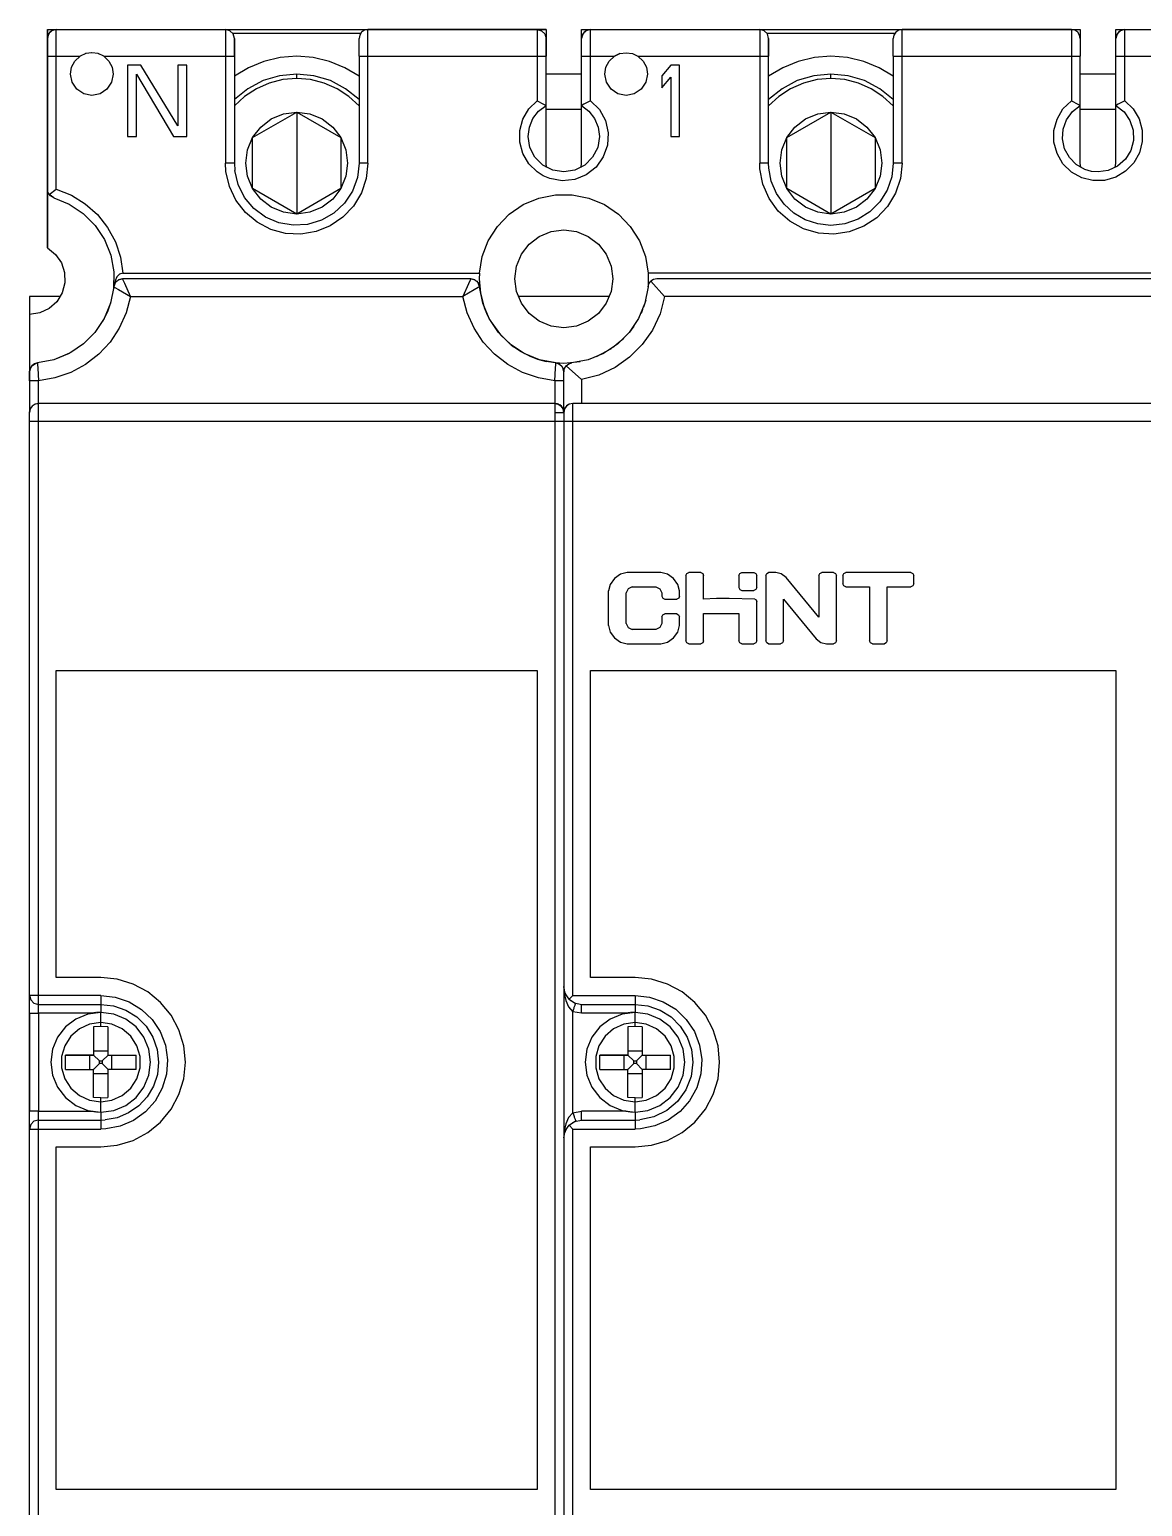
# Model space of a CAD drawing. Header units: millimetres. Extents: x 0 to 120, y 0 to 141.
# Drawn here: x 0 to 62.5, y 58.3 to 141.2 of the extents above; entities that cross this region are included whole.
import ezdxf

# ---------------------------------------------------------------- set-up
doc = ezdxf.new("R2010")
doc.units = ezdxf.units.MM

# ---------------------------------------------------------------- blocks, each defined once
blk = doc.blocks.new('CHINT_33b7f1845c325dab9e2d9ec35e9a58be_FACE_0')
at = {"color": 141, "linetype": 'Continuous', "true_color": 0x40d9ff}
for p, q in [((1, 140.732), (1, 141.232)), ((11.4, 141.032), (18.6, 141.032)), ((29, 141.232), (29, 140.732)), ((31, 140.732), (31, 141.232)), ((32.824, 141.232), (32.896, 141.232)), ((33.007, 141.232), (33.146, 141.232)), ((41.4, 141.032), (48.6, 141.032)), ((58.5, 141.232), (49, 141.232)), ((61, 140.732), (61, 141.232)), ((3.153, 139.881), (3.149, 139.88)), ((3.5, 139.932), (3.485, 139.932)), ((3.87, 139.874), (3.846, 139.881)), ((18.5, 139.732), (18.5, 133.732)), ((33.154, 139.881), (32.837, 139.732)), ((48.5, 139.732), (48.5, 133.732)), ((15, 138.482), (15, 138.732)), ((31, 138.732), (29, 138.732)), ((45, 138.482), (45, 138.732)), ((61, 138.732), (59, 138.732)), ((31, 136.732), (29, 136.732)), ((61, 136.732), (59, 136.732)), ((11.028, 133.26), (11, 133.733)), ((41.014, 133.4), (41, 133.733)), ((24.774, 127.232), (5.226, 127.232)), ((65.5, 127.232), (35.226, 127.232)), ((5.662, 126.232), (24.338, 126.232)), ((32.562, 126.232), (27.438, 126.232)), ((34.728, 126.78), (34.729, 126.786)), ((34.423, 125.5), (34.334, 125.289)), ((34.596, 126.032), (34.478, 125.647)), ((33.932, 124.568), (33.685, 124.236)), ((33.374, 123.889), (32.742, 123.353)), ((2.246, 123.047), (1.36, 122.681)), ((3.03, 123.574), (2.323, 123.089)), ((32.659, 123.296), (31.822, 122.846)), ((0, 122.018), (0.033, 122.185)), ((0, 122.013), (0, 122.014)), ((0.019, 122.141), (0.044, 122.211)), ((0.135, 122.348), (0.333, 122.478)), ((0.334, 122.478), (0.452, 122.504)), ((30.921, 122.572), (30, 122.482)), ((0.5, 120.232), (0.5, 121.504)), ((29.5, 121.504), (29.5, 120.232)), ((0.155, 120.095), (0.207, 120.137)), ((0.344, 120.208), (0.5, 120.232)), ((29.5, 120.232), (0.5, 120.232)), ((29.643, 120.211), (29.5, 120.232)), ((29.5, 119.732), (30, 119.732)), ((29.865, 120.074), (29.781, 120.146)), ((29.971, 119.901), (29.894, 120.04)), ((30, 119.732), (29.979, 119.875)), ((30.008, 119.824), (30, 119.732)), ((30.102, 120.034), (30.028, 119.896)), ((30.211, 120.141), (30.15, 120.089)), ((30.363, 120.213), (30.348, 120.209)), ((119.5, 120.232), (30.5, 120.232)), ((30.5, 120.232), (30.5, 120.232)), ((32, 119.232), (36, 119.232)), ((41, 119.232), (45, 119.232)), ((46, 119.232), (50, 119.232)), ((55, 119.232), (59, 119.232)), ((35.44, 110.732), (33.56, 110.732)), ((36.85, 110.572), (36.85, 106.892)), ((37.69, 110.732), (37.02, 110.732)), ((37.85, 109.232), (37.85, 110.572)), ((39.83, 110.572), (39.83, 109.902)), ((40, 110.732), (40.67, 110.732)), ((40.84, 109.902), (40.84, 110.572)), ((41.34, 110.572), (41.34, 106.892)), ((41.9, 110.732), (41.5, 110.732)), ((45.15, 110.732), (44.48, 110.732)), ((45.32, 106.892), (45.32, 110.572)), ((45.67, 110.572), (45.67, 110.102)), ((49.49, 110.732), (45.84, 110.732)), ((49.65, 110.102), (49.65, 110.572)), ((32.5, 107.762), (32.5, 109.702)), ((33.5, 107.872), (33.5, 109.592)), ((33.84, 109.932), (35.17, 109.932)), ((35.5, 109.592), (35.5, 109.402)), ((36.5, 109.402), (36.5, 109.702)), ((40, 109.732), (40.67, 109.732)), ((35.67, 109.232), (36.34, 109.232)), ((40.84, 106.892), (40.84, 109.112)), ((35.5, 108.252), (35.5, 107.872)), ((36.34, 108.412), (35.67, 108.412)), ((36.5, 107.762), (36.5, 108.252)), ((35.17, 107.532), (33.84, 107.532)), ((33.56, 106.732), (35.44, 106.732)), ((37.02, 106.732), (37.69, 106.732)), ((40, 106.732), (40.67, 106.732)), ((41.5, 106.732), (42.17, 106.732)), ((44.75, 106.732), (45.15, 106.732)), ((47.33, 106.732), (48, 106.732)), ((0.5, 86.482), (4, 86.482)), ((30.403, 86.68), (30.262, 86.808)), ((31, 86.482), (34, 86.482)), ((0, 85.982), (0, 80.482)), ((4, 86.032), (3.755, 86.022)), ((4, 85.232), (4, 85.46)), ((30.5, 80.397), (30.5, 86.068)), ((31, 85.982), (30.5, 86.068)), ((34, 86.032), (33.755, 86.022)), ((34, 85.232), (34, 85.46)), ((4, 85.232), (3.6, 85.218)), ((4.4, 85.218), (4, 85.232)), ((34, 85.232), (33.6, 85.218)), ((34.4, 85.218), (34, 85.232)), ((4.4, 83.861), (3.6, 83.861)), ((34.4, 83.861), (33.6, 83.861)), ((3.594, 83.638), (3.923, 83.309)), ((3.923, 83.155), (3.594, 82.826)), ((3.923, 83.155), (3.923, 83.309)), ((3.923, 83.309), (4.077, 83.309)), ((4.077, 83.155), (3.923, 83.155)), ((4.077, 83.309), (4.406, 83.638)), ((4.077, 83.309), (4.077, 83.155)), ((4.406, 82.826), (4.077, 83.155)), ((4.628, 82.832), (4.628, 83.632)), ((5.986, 82.832), (5.986, 83.632)), ((33.594, 83.638), (33.923, 83.309)), ((33.923, 83.155), (33.594, 82.826)), ((33.923, 83.155), (33.923, 83.309)), ((33.923, 83.309), (34.077, 83.309)), ((34.077, 83.155), (33.923, 83.155)), ((34.077, 83.309), (34.406, 83.638)), ((34.077, 83.309), (34.077, 83.155)), ((34.406, 82.826), (34.077, 83.155)), ((34.628, 82.832), (34.628, 83.632)), ((35.986, 82.832), (35.986, 83.632)), ((3.6, 82.604), (4.4, 82.604)), ((33.6, 82.604), (34.4, 82.604)), ((3.473, 80.482), (3.728, 80.446)), ((4, 81.232), (3.6, 81.246)), ((4, 81.232), (4.4, 81.246)), ((4, 81.005), (4, 81.232)), ((30.5, 80.397), (31, 80.482)), ((33.473, 80.482), (31, 80.482)), ((33.473, 80.482), (33.728, 80.446)), ((34, 81.232), (33.6, 81.246)), ((34, 81.232), (34.4, 81.246)), ((34, 81.005), (34, 81.232)), ((3.755, 80.443), (4, 80.432)), ((30.262, 79.657), (30.366, 79.756)), ((30.293, 79.689), (30.5, 79.482)), ((33.755, 80.443), (34, 80.432)), ((4.279, 79.493), (4, 79.482)), ((30.031, 79.231), (30.143, 79.498)), ((30.5, 29.482), (30.5, 79.482)), ((30.5, 79.482), (34, 79.482)), ((34.311, 79.495), (34, 79.482))]:
    blk.add_line(p, q, dxfattribs=at)
for points in [[(1, 141.232), (1.5, 141.232), (11, 141.232), (22.5, 141.232), (27.2, 141.232), (29, 141.232)], [(1, 141.232), (1, 128.964), (1, 132.263), (1, 139.732)], [(1.5, 141.232), (1.25, 141.165), (1.067, 140.982), (1, 140.732)], [(1.5, 141.232), (1.309, 141.194), (1.146, 141.086), (1.038, 140.924), (1, 140.732)], [(1.5, 139.732), (1.5, 139.9), (1.5, 140.066), (1.5, 140.228), (1.5, 140.383), (1.5, 140.53), (1.5, 140.668), (1.5, 140.793), (1.5, 140.905), (1.5, 141.002), (1.5, 141.084), (1.5, 141.148), (1.5, 141.195), (1.5, 141.223), (1.5, 141.232)], [(2.3, 141.232), (3, 141.232), (3.5, 141.232)], [(3.5, 141.232), (3.505, 141.232), (3.519, 141.232), (3.543, 141.232), (3.576, 141.232), (3.617, 141.232), (3.667, 141.232), (3.725, 141.232), (3.791, 141.232), (3.863, 141.232), (3.941, 141.232), (4.025, 141.232), (4.113, 141.232), (4.205, 141.232), (4.3, 141.232)], [(11.5, 140.732), (11.433, 140.982), (11.25, 141.165), (11, 141.232)], [(11, 141.232), (11, 141.223), (11, 141.195), (11, 141.148), (11, 141.084), (11, 141.002), (11, 140.905), (11, 140.793), (11, 140.668), (11, 140.53), (11, 140.383), (11, 140.228), (11, 140.066), (11, 139.9), (11, 139.732)], [(19, 141.232), (18.809, 141.194), (18.646, 141.086), (18.538, 140.924), (18.5, 140.732)], [(29, 141.232), (28.5, 141.232), (19, 141.232)], [(19, 139.732), (19, 139.9), (19, 140.066), (19, 140.228), (19, 140.383), (19, 140.53), (19, 140.668), (19, 140.793), (19, 140.905), (19, 141.002), (19, 141.084), (19, 141.148), (19, 141.195), (19, 141.223), (19, 141.232)], [(27.2, 141.232), (27.197, 141.232), (27.187, 141.232), (27.172, 141.232), (27.15, 141.232), (27.123, 141.232), (27.091, 141.232), (27.054, 141.232), (27.012, 141.232), (26.966, 141.232), (26.917, 141.232), (26.865, 141.232), (26.811, 141.232), (26.756, 141.232), (26.7, 141.232)], [(28.5, 141.232), (28.75, 141.165), (28.933, 140.982), (29, 140.732)], [(28.5, 141.232), (28.5, 141.223), (28.5, 141.195), (28.5, 141.148), (28.5, 141.084), (28.5, 141.002), (28.5, 140.905), (28.5, 140.793), (28.5, 140.668), (28.5, 140.53), (28.5, 140.383), (28.5, 140.228), (28.5, 140.066), (28.5, 139.9), (28.5, 139.732)], [(31, 141.232), (31.5, 141.232), (41, 141.232)], [(31, 141.232), (32.8, 141.232), (37.5, 141.232), (52.5, 141.232), (57.2, 141.232), (58.5, 141.232)], [(31.5, 141.232), (31.25, 141.165), (31.067, 140.982), (31, 140.732)], [(31.5, 141.232), (31.309, 141.194), (31.146, 141.086), (31.038, 140.924), (31, 140.732)], [(31.5, 139.732), (31.5, 139.9), (31.5, 140.066), (31.5, 140.228), (31.5, 140.383), (31.5, 140.53), (31.5, 140.668), (31.5, 140.793), (31.5, 140.905), (31.5, 141.002), (31.5, 141.084), (31.5, 141.148), (31.5, 141.195), (31.5, 141.223), (31.5, 141.232)], [(41.5, 140.732), (41.433, 140.982), (41.25, 141.165), (41, 141.232)], [(41, 141.232), (41, 141.223), (41, 141.195), (41, 141.148), (41, 141.084), (41, 141.002), (41, 140.905), (41, 140.793), (41, 140.668), (41, 140.53), (41, 140.383), (41, 140.228), (41, 140.066), (41, 139.9), (41, 139.732)], [(49, 141.232), (48.809, 141.194), (48.646, 141.086), (48.538, 140.924), (48.5, 140.732)], [(49, 139.732), (49, 139.9), (49, 140.066), (49, 140.228), (49, 140.383), (49, 140.53), (49, 140.668), (49, 140.793), (49, 140.905), (49, 141.002), (49, 141.084), (49, 141.148), (49, 141.195), (49, 141.223), (49, 141.232)], [(57.2, 141.232), (57.197, 141.232), (57.187, 141.232), (57.172, 141.232), (57.15, 141.232), (57.123, 141.232), (57.091, 141.232), (57.054, 141.232), (57.012, 141.232), (56.966, 141.232), (56.917, 141.232), (56.865, 141.232), (56.811, 141.232), (56.756, 141.232), (56.7, 141.232)], [(58.5, 141.232), (59, 141.232), (59, 140.732)], [(59, 140.732), (58.962, 140.924), (58.854, 141.086), (58.691, 141.194), (58.5, 141.232)], [(58.5, 141.232), (58.5, 141.223), (58.5, 141.195), (58.5, 141.148), (58.5, 141.084), (58.5, 141.002), (58.5, 140.905), (58.5, 140.793), (58.5, 140.668), (58.5, 140.53), (58.5, 140.383), (58.5, 140.228), (58.5, 140.066), (58.5, 139.9), (58.5, 139.732)], [(61, 141.232), (61.5, 141.232), (71, 141.232)], [(61, 141.232), (62.8, 141.232), (67.5, 141.232), (82.5, 141.232), (87.2, 141.232), (88.5, 141.232)], [(61.5, 141.232), (61.25, 141.165), (61.067, 140.982), (61, 140.732)], [(61.5, 141.232), (61.309, 141.194), (61.146, 141.086), (61.038, 140.924), (61, 140.732)], [(61.5, 139.732), (61.5, 139.9), (61.5, 140.066), (61.5, 140.228), (61.5, 140.383), (61.5, 140.53), (61.5, 140.668), (61.5, 140.793), (61.5, 140.905), (61.5, 141.002), (61.5, 141.084), (61.5, 141.148), (61.5, 141.195), (61.5, 141.223), (61.5, 141.232)], [(1, 139.732), (1, 139.844), (1, 139.955), (1, 140.063), (1, 140.166), (1, 140.264), (1, 140.356), (1, 140.439), (1, 140.514), (1, 140.579), (1, 140.633), (1, 140.676), (1, 140.707), (1, 140.726), (1, 140.732)], [(1, 139.732), (1, 140.115), (1, 140.439), (1, 140.656), (1, 140.732)], [(11.5, 140.732), (11.5, 140.726), (11.5, 140.707), (11.5, 140.676), (11.5, 140.633), (11.5, 140.579), (11.5, 140.514), (11.5, 140.439), (11.5, 140.356), (11.5, 140.264), (11.5, 140.166), (11.5, 140.063), (11.5, 139.955), (11.5, 139.844), (11.5, 139.732)], [(11.5, 139.732), (11.5, 140.019), (11.5, 140.221), (11.5, 140.351), (11.5, 140.632), (11.5, 140.707), (11.5, 140.732)], [(18.5, 139.732), (18.5, 139.844), (18.5, 139.955), (18.5, 140.063), (18.5, 140.166), (18.5, 140.264), (18.5, 140.356), (18.5, 140.439), (18.5, 140.514), (18.5, 140.579), (18.5, 140.633), (18.5, 140.676), (18.5, 140.707), (18.5, 140.726), (18.5, 140.732)], [(18.5, 139.732), (18.5, 140.115), (18.5, 140.439), (18.5, 140.656), (18.5, 140.732)], [(29, 140.732), (29, 140.726), (29, 140.707), (29, 140.676), (29, 140.633), (29, 140.579), (29, 140.514), (29, 140.439), (29, 140.356), (29, 140.264), (29, 140.166), (29, 140.063), (29, 139.955), (29, 139.844), (29, 139.732)], [(29, 139.732), (29, 139.943), (29, 140.137), (29, 140.333), (29, 140.627), (29, 140.706), (29, 140.732)], [(31, 139.732), (31, 139.844), (31, 139.955), (31, 140.063), (31, 140.166), (31, 140.264), (31, 140.356), (31, 140.439), (31, 140.514), (31, 140.579), (31, 140.633), (31, 140.676), (31, 140.707), (31, 140.726), (31, 140.732)], [(31, 139.732), (31, 140.115), (31, 140.439), (31, 140.656), (31, 140.732)], [(41.5, 140.732), (41.5, 140.726), (41.5, 140.707), (41.5, 140.676), (41.5, 140.633), (41.5, 140.579), (41.5, 140.514), (41.5, 140.439), (41.5, 140.356), (41.5, 140.264), (41.5, 140.166), (41.5, 140.063), (41.5, 139.955), (41.5, 139.844), (41.5, 139.732)], [(41.5, 139.732), (41.5, 140.019), (41.5, 140.221), (41.5, 140.351), (41.5, 140.632), (41.5, 140.707), (41.5, 140.732)], [(48.5, 139.732), (48.5, 139.844), (48.5, 139.955), (48.5, 140.063), (48.5, 140.166), (48.5, 140.264), (48.5, 140.356), (48.5, 140.439), (48.5, 140.514), (48.5, 140.579), (48.5, 140.633), (48.5, 140.676), (48.5, 140.707), (48.5, 140.726), (48.5, 140.732)], [(48.5, 139.732), (48.5, 140.115), (48.5, 140.439), (48.5, 140.656), (48.5, 140.732)], [(59, 140.732), (59, 140.726), (59, 140.707), (59, 140.676), (59, 140.633), (59, 140.579), (59, 140.514), (59, 140.439), (59, 140.356), (59, 140.264), (59, 140.166), (59, 140.063), (59, 139.955), (59, 139.844), (59, 139.732)], [(61, 139.732), (61, 139.844), (61, 139.955), (61, 140.063), (61, 140.166), (61, 140.264), (61, 140.356), (61, 140.439), (61, 140.514), (61, 140.579), (61, 140.633), (61, 140.676), (61, 140.707), (61, 140.726), (61, 140.732)], [(1, 139.732), (1.003, 139.732), (1.013, 139.732), (1.028, 139.732), (1.05, 139.732), (1.077, 139.732), (1.109, 139.732), (1.146, 139.732), (1.188, 139.732), (1.234, 139.732), (1.283, 139.732), (1.335, 139.732), (1.389, 139.732), (1.444, 139.732), (1.5, 139.732)], [(1.357, 131.784), (1.104, 131.959), (1.5, 132.263), (1.5, 139.732), (2.837, 139.732)], [(2.3, 138.732), (2.364, 139.119), (2.55, 139.465), (2.837, 139.732)], [(4.163, 139.732), (3.846, 139.881), (3.5, 139.932), (3.153, 139.881), (2.837, 139.732)], [(4.163, 139.732), (11, 139.732), (11, 133.733)], [(4.163, 139.732), (4.45, 139.465), (4.636, 139.119), (4.7, 138.732)], [(11, 139.732), (11.354, 139.732), (11.462, 139.732), (11.5, 139.732)], [(11.5, 139.732), (11.5, 133.732), (11.524, 133.319)], [(15, 139.732), (14.07, 139.66), (13.162, 139.444), (12.298, 139.09), (11.5, 138.606)], [(18.5, 138.606), (17.702, 139.09), (16.838, 139.444), (15.93, 139.66), (15, 139.732)], [(18.5, 139.732), (18.503, 139.732), (18.513, 139.732), (18.528, 139.732), (18.55, 139.732), (18.577, 139.732), (18.609, 139.732), (18.646, 139.732), (18.688, 139.732), (18.734, 139.732), (18.783, 139.732), (18.835, 139.732), (18.889, 139.732), (18.944, 139.732), (19, 139.732)], [(19, 133.732), (19, 139.732), (28.5, 139.732), (28.5, 137.232)], [(28.5, 139.732), (28.854, 139.732), (28.962, 139.732), (29, 139.732)], [(29.032, 133.482), (29, 133.732), (29, 136.964), (29, 139.732)], [(30.968, 133.482), (31, 133.732), (31, 136.964), (31, 139.732)], [(31, 139.732), (31.003, 139.732), (31.013, 139.732), (31.028, 139.732), (31.05, 139.732), (31.077, 139.732), (31.109, 139.732), (31.146, 139.732), (31.188, 139.732), (31.234, 139.732), (31.283, 139.732), (31.335, 139.732), (31.389, 139.732), (31.444, 139.732), (31.5, 139.732)], [(31.5, 137.232), (31.5, 139.732), (32.837, 139.732)], [(32.3, 138.732), (32.364, 139.119), (32.55, 139.465), (32.837, 139.732)], [(32.837, 139.732), (33.15, 139.88), (33.5, 139.932), (33.851, 139.88), (34.163, 139.732)], [(34.163, 139.732), (41, 139.732), (41, 133.733)], [(34.163, 139.732), (34.45, 139.465), (34.636, 139.119), (34.7, 138.732)], [(41, 139.732), (41.354, 139.732), (41.462, 139.732), (41.5, 139.732)], [(41.512, 133.441), (41.5, 133.732), (41.5, 139.732)], [(45, 139.732), (44.07, 139.66), (43.162, 139.444), (42.298, 139.09), (41.5, 138.606)], [(48.5, 138.606), (47.702, 139.09), (46.838, 139.444), (45.93, 139.66), (45, 139.732)], [(48.5, 139.732), (48.503, 139.732), (48.513, 139.732), (48.528, 139.732), (48.55, 139.732), (48.577, 139.732), (48.609, 139.732), (48.646, 139.732), (48.688, 139.732), (48.734, 139.732), (48.783, 139.732), (48.835, 139.732), (48.889, 139.732), (48.944, 139.732), (49, 139.732)], [(49, 133.732), (49, 139.732), (58.5, 139.732), (58.5, 137.232)], [(58.5, 139.732), (58.556, 139.732), (58.611, 139.732), (58.665, 139.732), (58.717, 139.732), (58.766, 139.732), (58.812, 139.732), (58.854, 139.732), (58.891, 139.732), (58.923, 139.732), (58.95, 139.732), (58.972, 139.732), (58.987, 139.732), (58.997, 139.732), (59, 139.732)], [(59.032, 133.482), (59, 133.732), (59, 136.964), (59, 139.732)], [(60.968, 133.482), (61, 133.732), (61, 136.964), (61, 139.732)], [(61, 139.732), (61.003, 139.732), (61.013, 139.732), (61.028, 139.732), (61.05, 139.732), (61.077, 139.732), (61.109, 139.732), (61.146, 139.732), (61.188, 139.732), (61.234, 139.732), (61.283, 139.732), (61.335, 139.732), (61.389, 139.732), (61.444, 139.732), (61.5, 139.732)], [(61.5, 137.232), (61.5, 139.732), (71, 139.732), (71, 133.733)], [(4.7, 138.732), (4.609, 138.273), (4.349, 137.884), (3.959, 137.624), (3.5, 137.532), (3.041, 137.624), (2.651, 137.884), (2.391, 138.273), (2.3, 138.732)], [(5.5, 135.232), (6, 135.232), (6, 138.722), (8.083, 135.232), (8.833, 135.232), (8.833, 139.232), (8.333, 139.232), (8.333, 135.828), (6.25, 139.232), (5.5, 139.232), (5.5, 135.232)], [(15, 138.732), (14.037, 138.639), (13.11, 138.361), (12.253, 137.91), (11.5, 137.303)], [(18.5, 137.303), (17.747, 137.91), (16.89, 138.361), (15.963, 138.639), (15, 138.732)], [(34.7, 138.732), (34.609, 138.273), (34.349, 137.884), (33.959, 137.624), (33.5, 137.532), (33.041, 137.624), (32.651, 137.884), (32.391, 138.273), (32.3, 138.732)], [(36, 135.232), (36.5, 135.232), (36.5, 139.232), (36, 139.232), (35.5, 138.637), (35.5, 137.956), (36, 138.551), (36, 135.232)], [(45, 138.732), (44.037, 138.639), (43.11, 138.361), (42.253, 137.91), (41.5, 137.303)], [(48.5, 137.303), (47.747, 137.91), (46.89, 138.361), (45.963, 138.639), (45, 138.732)], [(15, 138.482), (14.217, 138.417), (13.455, 138.224), (12.735, 137.908), (12.078, 137.477), (11.5, 136.944)], [(18.5, 136.944), (17.922, 137.477), (17.265, 137.908), (16.545, 138.224), (15.783, 138.417), (15, 138.482)], [(45, 138.482), (44.217, 138.417), (43.455, 138.224), (42.735, 137.908), (42.078, 137.477), (41.5, 136.944)], [(48.5, 136.944), (47.922, 137.477), (47.265, 137.908), (46.545, 138.224), (45.783, 138.417), (45, 138.482)], [(28.5, 133.232), (28.029, 133.695), (27.695, 134.265), (27.522, 134.902), (27.522, 135.563), (27.695, 136.2), (28.029, 136.77), (28.5, 137.232)], [(28, 135.232), (28.068, 135.75), (28.268, 136.232), (28.586, 136.647), (29, 136.964)], [(28.5, 137.232), (28.868, 137.039), (28.968, 136.983), (29, 136.964)], [(31.5, 137.232), (31.997, 136.737), (32.336, 136.123), (32.491, 135.439), (32.451, 134.739), (32.217, 134.078), (31.81, 133.507), (31.259, 133.073), (30.61, 132.808), (29.912, 132.734), (29.222, 132.857)], [(31.5, 137.232), (31.132, 137.039), (31.032, 136.983), (31, 136.964)], [(31, 136.964), (31.414, 136.647), (31.732, 136.232), (31.932, 135.75), (32, 135.232)], [(59.078, 132.909), (58.501, 133.231), (58.029, 133.694), (57.695, 134.264), (57.522, 134.901), (57.522, 135.562), (57.695, 136.199), (58.028, 136.77), (58.5, 137.232)], [(59.262, 133.373), (58.777, 133.65), (58.387, 134.049), (58.123, 134.541), (58.005, 135.087), (58.043, 135.644), (58.233, 136.169), (58.56, 136.621), (59, 136.964)], [(58.5, 137.232), (58.868, 137.039), (58.968, 136.983), (59, 136.964)], [(61.5, 137.232), (61.966, 136.777), (62.298, 136.216), (62.475, 135.588), (62.482, 134.937), (62.322, 134.305), (62.003, 133.737), (61.548, 133.27), (60.988, 132.936), (60.361, 132.759), (59.71, 132.749), (59.078, 132.909)], [(61, 136.964), (61.455, 136.605), (61.787, 136.13), (61.97, 135.58), (61.986, 135), (61.836, 134.44), (61.532, 133.947), (61.099, 133.561), (60.574, 133.316), (60, 133.232)], [(61.5, 137.232), (61.132, 137.039), (61.032, 136.983), (61, 136.964)], [(15, 130.872), (12.523, 132.302), (12.523, 135.162), (15, 136.592)], [(12.523, 135.162), (12.978, 135.755), (13.57, 136.209), (14.26, 136.495), (15, 136.592)], [(15, 136.592), (17.477, 135.162), (17.477, 132.302), (15, 130.872)], [(15, 136.592), (15, 133.732), (15, 130.872)], [(15, 136.592), (15.74, 136.495), (16.43, 136.209), (17.022, 135.755), (17.477, 135.162)], [(45, 130.872), (42.523, 132.302), (42.523, 135.162), (45, 136.592)], [(42.523, 135.162), (42.978, 135.755), (43.57, 136.209), (44.26, 136.495), (45, 136.592)], [(45, 136.592), (47.477, 135.162), (47.477, 132.302), (45, 130.872)], [(45, 136.592), (45, 133.732), (45, 130.872)], [(45, 136.592), (45.74, 136.495), (46.43, 136.209), (47.022, 135.755), (47.477, 135.162)], [(29.377, 133.332), (28.822, 133.616), (28.381, 134.059), (28.098, 134.615), (28, 135.232)], [(32, 135.232), (31.902, 134.614), (31.617, 134.055), (31.174, 133.613), (30.615, 133.329), (29.996, 133.232), (29.377, 133.332)], [(12.523, 132.302), (12.237, 132.992), (12.14, 133.732), (12.237, 134.473), (12.523, 135.162)], [(17.477, 135.162), (17.763, 134.473), (17.86, 133.732), (17.763, 132.992), (17.477, 132.302)], [(42.523, 132.302), (42.237, 132.992), (42.14, 133.732), (42.237, 134.473), (42.523, 135.162)], [(47.477, 135.162), (47.763, 134.473), (47.86, 133.732), (47.763, 132.992), (47.477, 132.302)], [(11.5, 133.732), (11.497, 133.732), (11.487, 133.732), (11.472, 133.732), (11.45, 133.732), (11.423, 133.732), (11.391, 133.732), (11.354, 133.732), (11.312, 133.732), (11.266, 133.732), (11.217, 133.732), (11.165, 133.732), (11.111, 133.732), (11.056, 133.732), (11, 133.732)], [(19, 133.732), (18.907, 132.875), (18.633, 132.058), (18.19, 131.318), (17.598, 130.691), (16.886, 130.205), (16.087, 129.883), (15.236, 129.739), (14.375, 129.781), (13.543, 130.007), (12.779, 130.406), (12.118, 130.959), (11.59, 131.641), (11.221, 132.42), (11.028, 133.26)], [(18.5, 133.732), (18.406, 132.926), (18.128, 132.162), (17.682, 131.484), (17.092, 130.926), (16.389, 130.52), (15.611, 130.286), (14.8, 130.238), (14, 130.378), (13.254, 130.699), (12.602, 131.183), (12.079, 131.804), (11.713, 132.529), (11.524, 133.319)], [(19, 133.732), (18.944, 133.732), (18.889, 133.732), (18.835, 133.732), (18.783, 133.732), (18.734, 133.732), (18.688, 133.732), (18.646, 133.732), (18.609, 133.732), (18.577, 133.732), (18.55, 133.732), (18.528, 133.732), (18.513, 133.732), (18.503, 133.732), (18.5, 133.732)], [(41.5, 133.732), (41.497, 133.732), (41.487, 133.732), (41.472, 133.732), (41.45, 133.732), (41.423, 133.732), (41.391, 133.732), (41.354, 133.732), (41.312, 133.732), (41.266, 133.732), (41.217, 133.732), (41.165, 133.732), (41.111, 133.732), (41.056, 133.732), (41, 133.732)], [(49, 133.732), (48.905, 132.866), (48.624, 132.04), (48.171, 131.295), (47.568, 130.665), (46.842, 130.182), (46.029, 129.867), (45.167, 129.736), (44.297, 129.795), (43.46, 130.041), (42.696, 130.462), (42.042, 131.039), (41.529, 131.744), (41.181, 132.544), (41.014, 133.4)], [(48.5, 133.732), (48.412, 132.953), (48.153, 132.214), (47.736, 131.55), (47.182, 130.996), (46.519, 130.579), (45.779, 130.32), (45, 130.232)], [(49, 133.732), (48.944, 133.732), (48.889, 133.732), (48.835, 133.732), (48.783, 133.732), (48.734, 133.732), (48.688, 133.732), (48.646, 133.732), (48.609, 133.732), (48.577, 133.732), (48.55, 133.732), (48.528, 133.732), (48.513, 133.732), (48.503, 133.732), (48.5, 133.732)], [(29.222, 132.857), (28.845, 133.015), (28.5, 133.232)], [(45, 130.232), (44.262, 130.311), (43.557, 130.544), (42.917, 130.92), (42.371, 131.422), (41.942, 132.029), (41.652, 132.712), (41.512, 133.441)], [(60, 133.232), (59.624, 133.268), (59.262, 133.373)], [(1.104, 131.959), (1.028, 132.098), (1, 132.263)], [(1.357, 131.784), (1.172, 131.886), (1.045, 132.056), (1, 132.263)], [(1.5, 132.263), (2.351, 131.927), (3.13, 131.447), (3.814, 130.84), (4.383, 130.123), (4.818, 129.318), (5.107, 128.45), (5.241, 127.545)], [(15, 130.872), (14.26, 130.97), (13.57, 131.255), (12.978, 131.71), (12.523, 132.302)], [(17.477, 132.302), (17.022, 131.71), (16.43, 131.255), (15.74, 130.97), (15, 130.872)], [(25.26, 127.545), (25.418, 128.483), (25.759, 129.371), (26.27, 130.174), (26.932, 130.858), (27.716, 131.397), (28.592, 131.769), (29.524, 131.958), (30.476, 131.958), (31.408, 131.769), (32.284, 131.397), (33.068, 130.858), (33.73, 130.174), (34.241, 129.371), (34.582, 128.483), (34.74, 127.545)], [(45, 130.872), (44.26, 130.97), (43.57, 131.255), (42.978, 131.71), (42.523, 132.302)], [(47.477, 132.302), (47.022, 131.71), (46.43, 131.255), (45.74, 130.97), (45, 130.872)], [(1.357, 131.784), (2.232, 131.425), (3.019, 130.9), (3.686, 130.229), (4.206, 129.439), (4.56, 128.562), (4.733, 127.632), (4.719, 126.686)], [(27.25, 127.232), (27.344, 127.944), (27.618, 128.607), (28.055, 129.177), (28.625, 129.614), (29.288, 129.889), (30, 129.982), (30.712, 129.889), (31.375, 129.614), (31.945, 129.177), (32.382, 128.607), (32.656, 127.944), (32.75, 127.232)], [(1, 128.964), (1.455, 128.605), (1.787, 128.13), (1.97, 127.58), (1.986, 127), (1.836, 126.44), (1.532, 125.947), (1.099, 125.561), (0.574, 125.316), (0, 125.232)], [(4.728, 126.78), (4.778, 126.953), (4.89, 127.102), (5.049, 127.2), (5.226, 127.232)], [(5.226, 127.232), (4.99, 127.173), (4.81, 127.009), (4.728, 126.78)], [(5.241, 127.545), (5.051, 127.489), (4.902, 127.337), (4.805, 127.124), (4.743, 126.86)], [(5.662, 126.232), (5.348, 126.961), (5.257, 127.163), (5.226, 127.232)], [(5.241, 127.545), (25.26, 127.545), (25.25, 127.232), (25.32, 126.418), (25.534, 125.614), (25.701, 125.213), (25.854, 124.913), (25.904, 124.828), (26.446, 124.08), (27.016, 123.537), (27.172, 123.416)], [(24.774, 127.232), (24.742, 127.163), (24.649, 126.954), (24.338, 126.232)], [(24.774, 127.232), (24.951, 127.2), (25.11, 127.102), (25.222, 126.953), (25.272, 126.78)], [(25.272, 126.78), (25.19, 127.009), (25.01, 127.173), (24.774, 127.232)], [(32.75, 127.232), (32.656, 126.521), (32.382, 125.857), (31.945, 125.288), (31.375, 124.851), (30.712, 124.576), (30, 124.482), (29.288, 124.576), (28.625, 124.851), (28.055, 125.288), (27.618, 125.857), (27.344, 126.521), (27.25, 127.232)], [(34.728, 126.78), (34.779, 126.956), (34.884, 127.097)], [(85.271, 126.781), (85.26, 127.545), (83.9, 127.545), (83.9, 127.232), (79.8, 127.232), (79.8, 127.545), (70.2, 127.545), (70.2, 127.232), (66.1, 127.232), (66.1, 127.545), (34.74, 127.545), (34.729, 126.781)], [(35.226, 127.232), (35.038, 127.195), (34.884, 127.097)], [(70.2, 121.032), (66, 121.032), (66, 126.232), (35.662, 126.232), (34.884, 127.097)], [(1.732, 126.232), (0, 126.232), (0, 125.232), (0, 122.006)], [(4.728, 126.78), (4.548, 125.863), (4.192, 124.998), (3.673, 124.22), (3.012, 123.559), (2.234, 123.041), (1.37, 122.684), (0.452, 122.504)], [(5.662, 126.232), (5.424, 125.323), (5.04, 124.465), (4.522, 123.681), (3.884, 122.992), (3.141, 122.416), (2.315, 121.969), (1.426, 121.662), (0.5, 121.504)], [(4.728, 126.78), (4.795, 126.744), (4.992, 126.637), (5.662, 126.232)], [(25.272, 126.78), (25.191, 126.737), (24.975, 126.618), (24.338, 126.232)], [(29.5, 121.504), (28.574, 121.662), (27.685, 121.969), (26.859, 122.416), (26.116, 122.992), (25.478, 123.681), (24.96, 124.465), (24.576, 125.323), (24.338, 126.232)], [(29.548, 122.504), (28.63, 122.684), (27.766, 123.041), (26.988, 123.559), (26.327, 124.22), (25.808, 124.998), (25.452, 125.863), (25.272, 126.78)], [(34.728, 126.78), (34.548, 125.863), (34.192, 124.998), (33.673, 124.22), (33.012, 123.559), (32.234, 123.041), (31.37, 122.684), (30.452, 122.504)], [(35.662, 126.232), (35.403, 125.265), (34.979, 124.357), (34.405, 123.536), (33.696, 122.828), (32.876, 122.253), (31.968, 121.829), (31, 121.57)], [(4.569, 125.934), (4.375, 125.383), (4.105, 124.843)], [(28.051, 122.901), (27.596, 123.136), (27.172, 123.416)], [(28.051, 122.901), (28.523, 122.718), (29.013, 122.586)], [(0.452, 122.504), (0.223, 122.422), (0.059, 122.242), (0, 122.006)], [(0.452, 122.504), (0.278, 122.454), (0.129, 122.341), (0.032, 122.183), (0, 122.006)], [(0, 122.006), (0, 121.504), (0, 121.504), (0, 119.732)], [(0, 121.504), (0, 121.539), (0, 121.574), (0, 121.61), (0, 121.645), (0, 121.681), (0, 121.716), (0, 121.752), (0, 121.788), (0, 121.824), (0, 121.86), (0, 121.897), (0, 121.933), (0, 121.97), (0, 122.006)], [(0, 122.006), (0, 121.969), (0, 121.859), (0, 121.504)], [(0.452, 122.504), (0.456, 122.428), (0.467, 122.211), (0.5, 121.504)], [(30, 122.482), (29.506, 122.508), (29.013, 122.586)], [(29.5, 121.504), (29.533, 122.212), (29.544, 122.428), (29.548, 122.504)], [(30, 122.006), (29.941, 122.242), (29.777, 122.422), (29.548, 122.504)], [(29.548, 122.504), (29.722, 122.454), (29.871, 122.341), (29.968, 122.183), (30, 122.006)], [(30, 122.006), (30.037, 122.195), (30.136, 122.349)], [(30, 119.732), (30, 121.504), (30, 122.006)], [(30, 121.504), (30, 121.859), (30, 121.969), (30, 122.006)], [(30.136, 122.349), (30.276, 122.453), (30.452, 122.504)], [(30.136, 122.349), (31, 121.57), (31, 120.232)], [(0.5, 121.504), (0.444, 121.504), (0.389, 121.504), (0.335, 121.504), (0.283, 121.504), (0.234, 121.504), (0.188, 121.504), (0.146, 121.504), (0.109, 121.504), (0.077, 121.504), (0.05, 121.504), (0.028, 121.504), (0.013, 121.504), (0.003, 121.504), (0, 121.504)], [(30, 121.504), (29.997, 121.504), (29.987, 121.504), (29.972, 121.504), (29.95, 121.504), (29.923, 121.504), (29.891, 121.504), (29.854, 121.504), (29.812, 121.504), (29.766, 121.504), (29.717, 121.504), (29.665, 121.504), (29.611, 121.504), (29.556, 121.504), (29.5, 121.504)], [(0.5, 120.232), (0.309, 120.194), (0.146, 120.086), (0.038, 119.924), (0, 119.732)], [(0, 119.732), (0.029, 119.9), (0.106, 120.04)], [(0, 119.732), (0, 119.732), (0, 119.732)], [(0, 119.232), (0, 119.288), (0, 119.344), (0, 119.397), (0, 119.449), (0, 119.498), (0, 119.544), (0, 119.586), (0, 119.623), (0, 119.656), (0, 119.683), (0, 119.704), (0, 119.72), (0, 119.729), (0, 119.732)], [(0, 119.232), (0, 119.586), (0, 119.695), (0, 119.732)], [(0.5, 119.232), (0.5, 119.344), (0.5, 119.455), (0.5, 119.563), (0.5, 119.666), (0.5, 119.764), (0.5, 119.856), (0.5, 119.939), (0.5, 120.014), (0.5, 120.079), (0.5, 120.133), (0.5, 120.176), (0.5, 120.207), (0.5, 120.226), (0.5, 120.232)], [(30, 119.732), (29.962, 119.924), (29.854, 120.086), (29.691, 120.194), (29.5, 120.232)], [(29.5, 120.232), (29.688, 120.195), (29.854, 120.086), (29.963, 119.921), (30, 119.732)], [(29.5, 120.232), (29.5, 120.156), (29.5, 119.939), (29.5, 119.615), (29.5, 119.232)], [(30.5, 120.232), (30.309, 120.194), (30.146, 120.086), (30.038, 119.924), (30, 119.732)], [(30, 119.732), (30, 119.729), (30, 119.72), (30, 119.704), (30, 119.683), (30, 119.656), (30, 119.623), (30, 119.586), (30, 119.544), (30, 119.498), (30, 119.449), (30, 119.397), (30, 119.344), (30, 119.288), (30, 119.232)], [(31, 120.232), (30.963, 120.232), (30.925, 120.232), (30.888, 120.232), (30.851, 120.232), (30.814, 120.232), (30.777, 120.232), (30.741, 120.232), (30.705, 120.232), (30.67, 120.232), (30.635, 120.232), (30.6, 120.232), (30.566, 120.232), (30.533, 120.232), (30.5, 120.232)], [(30.5, 119.232), (30.5, 119.344), (30.5, 119.455), (30.5, 119.563), (30.5, 119.666), (30.5, 119.764), (30.5, 119.856), (30.5, 119.939), (30.5, 120.014), (30.5, 120.079), (30.5, 120.133), (30.5, 120.176), (30.5, 120.207), (30.5, 120.226), (30.5, 120.232)], [(0, 22.732), (0, 28.482), (0, 29.482), (0, 79.482), (0, 86.982), (0, 119.232), (0, 119.232)], [(0, 119.232), (0.038, 119.232), (0.146, 119.232), (0.5, 119.232)], [(4, 86.982), (0.5, 86.982), (0.5, 119.232), (29.5, 119.232), (29.5, 23.232), (7.25, 23.232), (7.25, 25.732)], [(29.5, 119.232), (29.556, 119.232), (29.611, 119.232), (29.665, 119.232), (29.717, 119.232), (29.766, 119.232), (29.812, 119.232), (29.854, 119.232), (29.891, 119.232), (29.923, 119.232), (29.95, 119.232), (29.972, 119.232), (29.987, 119.232), (29.997, 119.232), (30, 119.232)], [(30, 119.232), (30, 87.482), (30, 78.982), (30, 29.982)], [(30, 119.232), (30.038, 119.232), (30.146, 119.232), (30.5, 119.232)], [(30.5, 86.982), (30.5, 119.232), (119.5, 119.232), (119.5, 86.982)], [(33.56, 110.732), (33.187, 110.641), (32.846, 110.402), (32.597, 110.071), (32.5, 109.702)], [(36.5, 109.702), (36.404, 110.071), (36.155, 110.402), (35.813, 110.641), (35.44, 110.732)], [(36.85, 110.572), (36.906, 110.682), (37.02, 110.732)], [(37.69, 110.732), (37.798, 110.681), (37.85, 110.572)], [(39.83, 110.572), (39.886, 110.682), (40, 110.732)], [(40.67, 110.732), (40.784, 110.682), (40.84, 110.572)], [(41.34, 110.572), (41.392, 110.681), (41.5, 110.732)], [(42.48, 110.462), (42.205, 110.666), (41.9, 110.732)], [(44.32, 110.572), (44.32, 108.222), (42.48, 110.462)], [(44.32, 110.572), (44.372, 110.681), (44.48, 110.732)], [(45.15, 110.732), (45.264, 110.681), (45.32, 110.572)], [(45.67, 110.572), (45.726, 110.682), (45.84, 110.732)], [(49.49, 110.732), (49.598, 110.681), (49.65, 110.572)], [(33.84, 109.932), (33.61, 109.823), (33.5, 109.592)], [(35.17, 109.932), (35.394, 109.822), (35.5, 109.592)], [(39.83, 109.902), (39.885, 109.787), (40, 109.732)], [(40.84, 109.902), (40.785, 109.787), (40.67, 109.732)], [(45.84, 109.932), (45.725, 109.987), (45.67, 110.102)], [(45.84, 109.932), (47.17, 109.932), (47.17, 106.892)], [(48.16, 106.892), (48.16, 109.932), (49.49, 109.932)], [(49.65, 110.102), (49.599, 109.988), (49.49, 109.932)], [(35.5, 109.402), (35.555, 109.287), (35.67, 109.232)], [(36.5, 109.402), (36.449, 109.288), (36.34, 109.232)], [(40.72, 109.232), (39.285, 109.268), (38.567, 109.278), (37.85, 109.232)], [(40.72, 109.232), (40.801, 109.194), (40.84, 109.112)], [(42.34, 106.892), (42.34, 109.242), (44.17, 107.012)], [(33.5, 107.872), (33.609, 107.642), (33.84, 107.532)], [(35.5, 107.872), (35.394, 107.643), (35.17, 107.532)], [(35.5, 108.252), (35.556, 108.362), (35.67, 108.412)], [(36.34, 108.412), (36.448, 108.36), (36.5, 108.252)], [(37.85, 106.892), (37.85, 108.432), (39.83, 108.432), (39.83, 106.892)], [(32.5, 107.762), (32.596, 107.394), (32.845, 107.063), (33.187, 106.824), (33.56, 106.732)], [(35.44, 106.732), (35.813, 106.824), (36.155, 107.063), (36.404, 107.394), (36.5, 107.762)], [(44.17, 107.012), (44.431, 106.81), (44.75, 106.732)], [(37.02, 106.732), (36.906, 106.783), (36.85, 106.892)], [(37.85, 106.892), (37.798, 106.784), (37.69, 106.732)], [(40, 106.732), (39.886, 106.783), (39.83, 106.892)], [(40.84, 106.892), (40.784, 106.783), (40.67, 106.732)], [(41.5, 106.732), (41.392, 106.784), (41.34, 106.892)], [(42.34, 106.892), (42.284, 106.783), (42.17, 106.732)], [(45.32, 106.892), (45.264, 106.783), (45.15, 106.732)], [(47.33, 106.732), (47.222, 106.784), (47.17, 106.892)], [(48.16, 106.892), (48.108, 106.784), (48, 106.732)], [(4, 87.982), (1.5, 87.982), (1.5, 105.232), (28.5, 105.232), (28.5, 59.232), (1.5, 59.232), (1.5, 78.482), (4, 78.482)], [(34, 87.982), (31.5, 87.982), (31.5, 105.232), (61, 105.232), (61, 59.232), (31.5, 59.232), (31.5, 78.482), (34, 78.482)], [(8.75, 83.232), (8.659, 84.159), (8.388, 85.05), (7.949, 85.871), (7.359, 86.591), (6.639, 87.182), (5.818, 87.621), (4.927, 87.891), (4, 87.982)], [(38.75, 83.232), (38.659, 84.159), (38.388, 85.05), (37.949, 85.871), (37.359, 86.591), (36.639, 87.182), (35.818, 87.621), (34.927, 87.891), (34, 87.982)], [(30.293, 86.775), (30.083, 87.084), (30, 87.482)], [(30, 87.482), (30.026, 87.087), (30.11, 86.702), (30.262, 86.344), (30.5, 86.068)], [(30.143, 86.967), (30.039, 87.204), (30, 87.482)], [(0, 85.982), (0, 86.094), (0, 86.205), (0, 86.313), (0, 86.416), (0, 86.514), (0, 86.606), (0, 86.689), (0, 86.764), (0, 86.829), (0, 86.883), (0, 86.926), (0, 86.957), (0, 86.976), (0, 86.982)], [(0, 86.982), (0.067, 86.732), (0.25, 86.549), (0.5, 86.482)], [(0.5, 86.982), (0.444, 86.982), (0.389, 86.982), (0.335, 86.982), (0.283, 86.982), (0.234, 86.982), (0.188, 86.982), (0.146, 86.982), (0.109, 86.982), (0.077, 86.982), (0.05, 86.982), (0.028, 86.982), (0.013, 86.982), (0.003, 86.982), (0, 86.982)], [(0.5, 86.482), (0.5, 86.485), (0.5, 86.495), (0.5, 86.51), (0.5, 86.532), (0.5, 86.559), (0.5, 86.591), (0.5, 86.629), (0.5, 86.671), (0.5, 86.716), (0.5, 86.765), (0.5, 86.817), (0.5, 86.871), (0.5, 86.926), (0.5, 86.982)], [(0.5, 85.982), (0.5, 86.038), (0.5, 86.094), (0.5, 86.147), (0.5, 86.199), (0.5, 86.248), (0.5, 86.294), (0.5, 86.336), (0.5, 86.373), (0.5, 86.406), (0.5, 86.433), (0.5, 86.454), (0.5, 86.47), (0.5, 86.479), (0.5, 86.482)], [(4, 86.982), (4, 86.926), (4, 86.871), (4, 86.817), (4, 86.765), (4, 86.716), (4, 86.671), (4, 86.629), (4, 86.591), (4, 86.559), (4, 86.532), (4, 86.51), (4, 86.495), (4, 86.485), (4, 86.482)], [(4, 86.982), (4.815, 86.893), (5.591, 86.628), (6.291, 86.201), (6.881, 85.632), (7.334, 84.949), (7.627, 84.183), (7.747, 83.372), (7.688, 82.554), (7.453, 81.769), (7.052, 81.054), (6.506, 80.442), (5.84, 79.965), (5.085, 79.643), (4.279, 79.493)], [(4, 86.482), (4.723, 86.401), (5.41, 86.16), (6.026, 85.773), (6.541, 85.259), (6.928, 84.642), (7.169, 83.955), (7.25, 83.232)], [(4, 86.482), (4, 86.48), (4, 86.471), (4, 86.458), (4, 86.439), (4, 86.415), (4, 86.386), (4, 86.353), (4, 86.316), (4, 86.275), (4, 86.231), (4, 86.184), (4, 86.135), (4, 86.084), (4, 86.032)], [(30.293, 86.775), (30.5, 86.982), (34, 86.982)], [(30.293, 86.775), (30.6, 86.566), (31, 86.482)], [(30.5, 86.068), (30.519, 86.121), (30.537, 86.173), (30.555, 86.224), (30.572, 86.273), (30.589, 86.319), (30.604, 86.362), (30.618, 86.401), (30.63, 86.437), (30.641, 86.467), (30.65, 86.493), (30.657, 86.513), (30.662, 86.528), (30.666, 86.537), (30.667, 86.539)], [(31, 85.982), (31, 86.038), (31, 86.094), (31, 86.147), (31, 86.199), (31, 86.248), (31, 86.294), (31, 86.336), (31, 86.373), (31, 86.406), (31, 86.433), (31, 86.454), (31, 86.47), (31, 86.479), (31, 86.482)], [(34, 86.982), (34.813, 86.893), (35.587, 86.63), (36.286, 86.205), (36.876, 85.639), (37.329, 84.959), (37.624, 84.196), (37.747, 83.388), (37.691, 82.572), (37.461, 81.788), (37.065, 81.072), (36.524, 80.459), (35.863, 79.978), (35.113, 79.651), (34.311, 79.495)], [(34, 86.982), (34, 86.926), (34, 86.871), (34, 86.817), (34, 86.765), (34, 86.716), (34, 86.671), (34, 86.629), (34, 86.591), (34, 86.559), (34, 86.532), (34, 86.51), (34, 86.495), (34, 86.485), (34, 86.482)], [(34, 86.482), (34.723, 86.401), (35.41, 86.16), (36.026, 85.773), (36.541, 85.259), (36.928, 84.642), (37.169, 83.955), (37.25, 83.232)], [(34, 86.482), (34, 86.48), (34, 86.471), (34, 86.458), (34, 86.439), (34, 86.415), (34, 86.386), (34, 86.353), (34, 86.316), (34, 86.275), (34, 86.231), (34, 86.184), (34, 86.135), (34, 86.084), (34, 86.032)], [(0, 85.982), (0.003, 85.982), (0.013, 85.982), (0.028, 85.982), (0.05, 85.982), (0.077, 85.982), (0.109, 85.982), (0.146, 85.982), (0.188, 85.982), (0.234, 85.982), (0.283, 85.982), (0.335, 85.982), (0.389, 85.982), (0.444, 85.982), (0.5, 85.982)], [(3.728, 86.019), (3.473, 85.982), (0.5, 85.982), (0.5, 80.482), (3.473, 80.482)], [(4, 86.032), (3.275, 85.937), (2.6, 85.657), (2.02, 85.212), (1.575, 84.632), (1.295, 83.957), (1.2, 83.232), (1.295, 82.508), (1.575, 81.832), (2.02, 81.252), (2.6, 80.807), (3.275, 80.528), (4, 80.432)], [(4, 85.46), (3.372, 85.37), (2.796, 85.106), (2.316, 84.691), (1.974, 84.158), (1.795, 83.549), (1.795, 82.915), (1.974, 82.307), (2.316, 81.773), (2.796, 81.358), (3.372, 81.095), (4, 81.005)], [(4, 80.432), (4.725, 80.528), (5.4, 80.807), (5.98, 81.252), (6.425, 81.832), (6.705, 82.508), (6.8, 83.232), (6.705, 83.957), (6.425, 84.632), (5.98, 85.212), (5.4, 85.657), (4.725, 85.937), (4, 86.032)], [(4, 85.46), (4, 85.533), (4, 85.602), (4, 85.667), (4, 85.728), (4, 85.783), (4, 85.834), (4, 85.88), (4, 85.919), (4, 85.954), (4, 85.982), (4, 86.004), (4, 86.02), (4, 86.029), (4, 86.032)], [(4, 81.005), (4.628, 81.095), (5.204, 81.358), (5.684, 81.773), (6.026, 82.307), (6.205, 82.915), (6.205, 83.549), (6.026, 84.158), (5.684, 84.691), (5.204, 85.106), (4.628, 85.37), (4, 85.46)], [(33.728, 86.019), (33.473, 85.982), (31, 85.982)], [(34, 86.032), (33.275, 85.937), (32.6, 85.657), (32.02, 85.212), (31.575, 84.632), (31.295, 83.957), (31.2, 83.232), (31.295, 82.508), (31.575, 81.832), (32.02, 81.252), (32.6, 80.807), (33.275, 80.528), (34, 80.432)], [(34, 85.46), (33.372, 85.37), (32.796, 85.106), (32.316, 84.691), (31.974, 84.158), (31.795, 83.549), (31.795, 82.915), (31.974, 82.307), (32.316, 81.773), (32.796, 81.358), (33.372, 81.095), (34, 81.005)], [(34, 80.432), (34.725, 80.528), (35.4, 80.807), (35.98, 81.252), (36.425, 81.832), (36.705, 82.508), (36.8, 83.232), (36.705, 83.957), (36.425, 84.632), (35.98, 85.212), (35.4, 85.657), (34.725, 85.937), (34, 86.032)], [(34, 85.46), (34, 85.533), (34, 85.602), (34, 85.667), (34, 85.728), (34, 85.783), (34, 85.834), (34, 85.88), (34, 85.919), (34, 85.954), (34, 85.982), (34, 86.004), (34, 86.02), (34, 86.029), (34, 86.032)], [(34, 81.005), (34.628, 81.095), (35.204, 81.358), (35.684, 81.773), (36.026, 82.307), (36.205, 82.915), (36.205, 83.549), (36.026, 84.158), (35.684, 84.691), (35.204, 85.106), (34.628, 85.37), (34, 85.46)], [(3.6, 85.218), (3.6, 85.114), (3.6, 85.008), (3.6, 84.9), (3.6, 84.791), (3.6, 84.682), (3.6, 84.57), (3.6, 84.458), (3.6, 84.345), (3.6, 84.231), (3.6, 84.117), (3.6, 84.001), (3.6, 83.886), (3.6, 83.769), (3.6, 83.652)], [(4.4, 85.218), (4.4, 85.114), (4.4, 85.008), (4.4, 84.9), (4.4, 84.791), (4.4, 84.682), (4.4, 84.57), (4.4, 84.458), (4.4, 84.345), (4.4, 84.231), (4.4, 84.117), (4.4, 84.001), (4.4, 83.886), (4.4, 83.769), (4.4, 83.652)], [(33.6, 85.218), (33.6, 85.114), (33.6, 85.008), (33.6, 84.9), (33.6, 84.791), (33.6, 84.682), (33.6, 84.57), (33.6, 84.458), (33.6, 84.345), (33.6, 84.231), (33.6, 84.117), (33.6, 84.001), (33.6, 83.886), (33.6, 83.769), (33.6, 83.652)], [(34.4, 85.218), (34.4, 85.114), (34.4, 85.008), (34.4, 84.9), (34.4, 84.791), (34.4, 84.682), (34.4, 84.57), (34.4, 84.458), (34.4, 84.345), (34.4, 84.231), (34.4, 84.117), (34.4, 84.001), (34.4, 83.886), (34.4, 83.769), (34.4, 83.652)], [(2.014, 82.832), (2.014, 83.632), (3.372, 83.632), (3.372, 82.832)], [(3.58, 83.632), (3.463, 83.632), (3.347, 83.632), (3.231, 83.632), (3.115, 83.632), (3.001, 83.632), (2.887, 83.632), (2.774, 83.632), (2.662, 83.632), (2.551, 83.632), (2.441, 83.632), (2.332, 83.632), (2.225, 83.632), (2.119, 83.632), (2.014, 83.632)], [(3.372, 83.632), (3.385, 83.632), (3.398, 83.632), (3.412, 83.632), (3.426, 83.632), (3.44, 83.632), (3.455, 83.632), (3.47, 83.632), (3.485, 83.632), (3.5, 83.632), (3.516, 83.632), (3.531, 83.632), (3.547, 83.632), (3.564, 83.632), (3.58, 83.632)], [(3.594, 83.638), (3.58, 83.632), (3.6, 83.652), (3.594, 83.638)], [(4, 78.482), (4.927, 78.574), (5.818, 78.844), (6.639, 79.283), (7.359, 79.874), (7.949, 80.593), (8.388, 81.415), (8.659, 82.306), (8.75, 83.232)], [(7.25, 83.232), (7.176, 82.543), (6.958, 81.885), (6.604, 81.288), (6.133, 80.78), (5.564, 80.383), (4.924, 80.116), (4.242, 79.991)], [(4.406, 83.638), (4.42, 83.632), (4.4, 83.652), (4.406, 83.638)], [(4.42, 83.632), (4.537, 83.632), (4.653, 83.632), (4.769, 83.632), (4.885, 83.632), (4.999, 83.632), (5.113, 83.632), (5.226, 83.632), (5.338, 83.632), (5.449, 83.632), (5.559, 83.632), (5.668, 83.632), (5.775, 83.632), (5.881, 83.632), (5.986, 83.632)], [(32.014, 82.832), (32.014, 83.632), (33.372, 83.632), (33.372, 82.832)], [(33.58, 83.632), (33.463, 83.632), (33.347, 83.632), (33.231, 83.632), (33.115, 83.632), (33.001, 83.632), (32.887, 83.632), (32.774, 83.632), (32.662, 83.632), (32.551, 83.632), (32.441, 83.632), (32.332, 83.632), (32.225, 83.632), (32.119, 83.632), (32.014, 83.632)], [(33.372, 83.632), (33.385, 83.632), (33.398, 83.632), (33.412, 83.632), (33.426, 83.632), (33.44, 83.632), (33.455, 83.632), (33.47, 83.632), (33.485, 83.632), (33.5, 83.632), (33.516, 83.632), (33.531, 83.632), (33.547, 83.632), (33.564, 83.632), (33.58, 83.632)], [(33.594, 83.638), (33.58, 83.632), (33.6, 83.652), (33.594, 83.638)], [(34, 78.482), (34.927, 78.574), (35.818, 78.844), (36.639, 79.283), (37.359, 79.874), (37.949, 80.593), (38.388, 81.415), (38.659, 82.306), (38.75, 83.232)], [(37.25, 83.232), (37.151, 82.435), (36.858, 81.686), (36.391, 81.031), (35.778, 80.512), (35.056, 80.159), (34.269, 79.993)], [(34.406, 83.638), (34.42, 83.632), (34.4, 83.652), (34.406, 83.638)], [(34.42, 83.632), (34.537, 83.632), (34.653, 83.632), (34.769, 83.632), (34.885, 83.632), (34.999, 83.632), (35.113, 83.632), (35.226, 83.632), (35.338, 83.632), (35.449, 83.632), (35.559, 83.632), (35.668, 83.632), (35.775, 83.632), (35.881, 83.632), (35.986, 83.632)], [(2.014, 82.832), (2.119, 82.832), (2.225, 82.832), (2.332, 82.832), (2.441, 82.832), (2.551, 82.832), (2.662, 82.832), (2.774, 82.832), (2.887, 82.832), (3.001, 82.832), (3.115, 82.832), (3.231, 82.832), (3.347, 82.832), (3.463, 82.832), (3.58, 82.832)], [(3.594, 82.826), (3.58, 82.832), (3.6, 82.812), (3.594, 82.826)], [(3.6, 81.246), (3.6, 81.351), (3.6, 81.457), (3.6, 81.564), (3.6, 81.673), (3.6, 81.783), (3.6, 81.894), (3.6, 82.006), (3.6, 82.119), (3.6, 82.233), (3.6, 82.348), (3.6, 82.463), (3.6, 82.579), (3.6, 82.695), (3.6, 82.812)], [(4.406, 82.826), (4.4, 82.812), (4.42, 82.832), (4.406, 82.826)], [(4.4, 82.812), (4.4, 82.695), (4.4, 82.579), (4.4, 82.463), (4.4, 82.348), (4.4, 82.233), (4.4, 82.119), (4.4, 82.006), (4.4, 81.894), (4.4, 81.783), (4.4, 81.673), (4.4, 81.564), (4.4, 81.457), (4.4, 81.351), (4.4, 81.246)], [(5.986, 82.832), (5.881, 82.832), (5.775, 82.832), (5.668, 82.832), (5.559, 82.832), (5.449, 82.832), (5.338, 82.832), (5.226, 82.832), (5.113, 82.832), (4.999, 82.832), (4.885, 82.832), (4.769, 82.832), (4.653, 82.832), (4.537, 82.832), (4.42, 82.832)], [(32.014, 82.832), (32.119, 82.832), (32.225, 82.832), (32.332, 82.832), (32.441, 82.832), (32.551, 82.832), (32.662, 82.832), (32.774, 82.832), (32.887, 82.832), (33.001, 82.832), (33.115, 82.832), (33.231, 82.832), (33.347, 82.832), (33.463, 82.832), (33.58, 82.832)], [(33.594, 82.826), (33.58, 82.832), (33.6, 82.812), (33.594, 82.826)], [(33.6, 81.246), (33.6, 81.351), (33.6, 81.457), (33.6, 81.564), (33.6, 81.673), (33.6, 81.783), (33.6, 81.894), (33.6, 82.006), (33.6, 82.119), (33.6, 82.233), (33.6, 82.348), (33.6, 82.463), (33.6, 82.579), (33.6, 82.695), (33.6, 82.812)], [(34.406, 82.826), (34.4, 82.812), (34.42, 82.832), (34.406, 82.826)], [(34.4, 82.812), (34.4, 82.695), (34.4, 82.579), (34.4, 82.463), (34.4, 82.348), (34.4, 82.233), (34.4, 82.119), (34.4, 82.006), (34.4, 81.894), (34.4, 81.783), (34.4, 81.673), (34.4, 81.564), (34.4, 81.457), (34.4, 81.351), (34.4, 81.246)], [(35.986, 82.832), (35.881, 82.832), (35.775, 82.832), (35.668, 82.832), (35.559, 82.832), (35.449, 82.832), (35.338, 82.832), (35.226, 82.832), (35.113, 82.832), (34.999, 82.832), (34.885, 82.832), (34.769, 82.832), (34.653, 82.832), (34.537, 82.832), (34.42, 82.832)], [(0, 79.482), (0, 79.489), (0, 79.507), (0, 79.538), (0, 79.581), (0, 79.636), (0, 79.7), (0, 79.775), (0, 79.859), (0, 79.95), (0, 80.048), (0, 80.152), (0, 80.26), (0, 80.37), (0, 80.482)], [(0.5, 80.482), (0.444, 80.482), (0.389, 80.482), (0.335, 80.482), (0.283, 80.482), (0.234, 80.482), (0.188, 80.482), (0.146, 80.482), (0.109, 80.482), (0.077, 80.482), (0.05, 80.482), (0.028, 80.482), (0.013, 80.482), (0.003, 80.482), (0, 80.482)], [(0.5, 79.982), (0.5, 79.985), (0.5, 79.995), (0.5, 80.01), (0.5, 80.032), (0.5, 80.059), (0.5, 80.091), (0.5, 80.129), (0.5, 80.171), (0.5, 80.216), (0.5, 80.265), (0.5, 80.317), (0.5, 80.371), (0.5, 80.426), (0.5, 80.482)], [(4, 80.432), (4, 80.435), (4, 80.445), (4, 80.461), (4, 80.483), (4, 80.511), (4, 80.545), (4, 80.585), (4, 80.631), (4, 80.681), (4, 80.737), (4, 80.798), (4, 80.863), (4, 80.932), (4, 81.005)], [(31, 79.982), (31, 79.985), (31, 79.995), (31, 80.01), (31, 80.032), (31, 80.059), (31, 80.091), (31, 80.129), (31, 80.171), (31, 80.216), (31, 80.265), (31, 80.317), (31, 80.371), (31, 80.426), (31, 80.482)], [(34, 80.432), (34, 80.435), (34, 80.445), (34, 80.461), (34, 80.483), (34, 80.511), (34, 80.545), (34, 80.585), (34, 80.631), (34, 80.681), (34, 80.737), (34, 80.798), (34, 80.863), (34, 80.932), (34, 81.005)], [(0.5, 79.982), (0.25, 79.915), (0.067, 79.732), (0, 79.482)], [(0.5, 79.982), (4, 79.982), (4.242, 79.991)], [(0.5, 79.482), (0.5, 79.538), (0.5, 79.594), (0.5, 79.647), (0.5, 79.699), (0.5, 79.748), (0.5, 79.794), (0.5, 79.836), (0.5, 79.873), (0.5, 79.906), (0.5, 79.933), (0.5, 79.954), (0.5, 79.97), (0.5, 79.979), (0.5, 79.982)], [(4, 80.432), (4, 80.38), (4, 80.33), (4, 80.281), (4, 80.234), (4, 80.19), (4, 80.149), (4, 80.112), (4, 80.078), (4, 80.05), (4, 80.026), (4, 80.007), (4, 79.993), (4, 79.985), (4, 79.982)], [(4, 79.982), (4, 79.979), (4, 79.97), (4, 79.954), (4, 79.933), (4, 79.906), (4, 79.873), (4, 79.836), (4, 79.794), (4, 79.748), (4, 79.699), (4, 79.647), (4, 79.594), (4, 79.538), (4, 79.482)], [(30.5, 80.397), (30.262, 80.121), (30.11, 79.763), (30.026, 79.377), (30, 78.982)], [(30, 78.982), (30.083, 79.381), (30.293, 79.689)], [(30.293, 79.689), (30.601, 79.899), (31, 79.982)], [(30.5, 80.397), (30.519, 80.344), (30.537, 80.292), (30.555, 80.241), (30.572, 80.192), (30.589, 80.146), (30.604, 80.103), (30.618, 80.063), (30.63, 80.028), (30.641, 79.997), (30.65, 79.972), (30.657, 79.952), (30.662, 79.937), (30.666, 79.928), (30.667, 79.925)], [(30.511, 79.854), (30.667, 79.925), (30.726, 79.944)], [(31, 79.982), (34, 79.982), (34.269, 79.993)], [(34, 80.432), (34, 80.38), (34, 80.33), (34, 80.281), (34, 80.234), (34, 80.19), (34, 80.149), (34, 80.112), (34, 80.078), (34, 80.05), (34, 80.026), (34, 80.007), (34, 79.993), (34, 79.985), (34, 79.982)], [(34, 79.982), (34, 79.979), (34, 79.97), (34, 79.954), (34, 79.933), (34, 79.906), (34, 79.873), (34, 79.836), (34, 79.794), (34, 79.748), (34, 79.699), (34, 79.647), (34, 79.594), (34, 79.538), (34, 79.482)], [(0, 79.482), (0.003, 79.482), (0.013, 79.482), (0.028, 79.482), (0.05, 79.482), (0.077, 79.482), (0.109, 79.482), (0.146, 79.482), (0.188, 79.482), (0.234, 79.482), (0.283, 79.482), (0.335, 79.482), (0.389, 79.482), (0.444, 79.482), (0.5, 79.482)], [(3.5, 29.482), (0.5, 29.482), (0.5, 79.482), (4, 79.482)]]:
    blk.add_lwpolyline(points, dxfattribs=at)
blk = doc.blocks.new('CHINT_33b7f1845c325dab9e2d9ec35e9a58be')
at = {"color": 141, "true_color": 0x40d9ff}
blk.add_blockref('CHINT_33b7f1845c325dab9e2d9ec35e9a58be_FACE_0', (0, 0), dxfattribs=at)

msp = doc.modelspace()

# ---------------------------------------------------------------- block references
at = {"color": 141, "true_color": 0x40d9ff}
msp.add_blockref('CHINT_33b7f1845c325dab9e2d9ec35e9a58be', (0, 0), dxfattribs=at)

doc.saveas('drawing.dxf')
